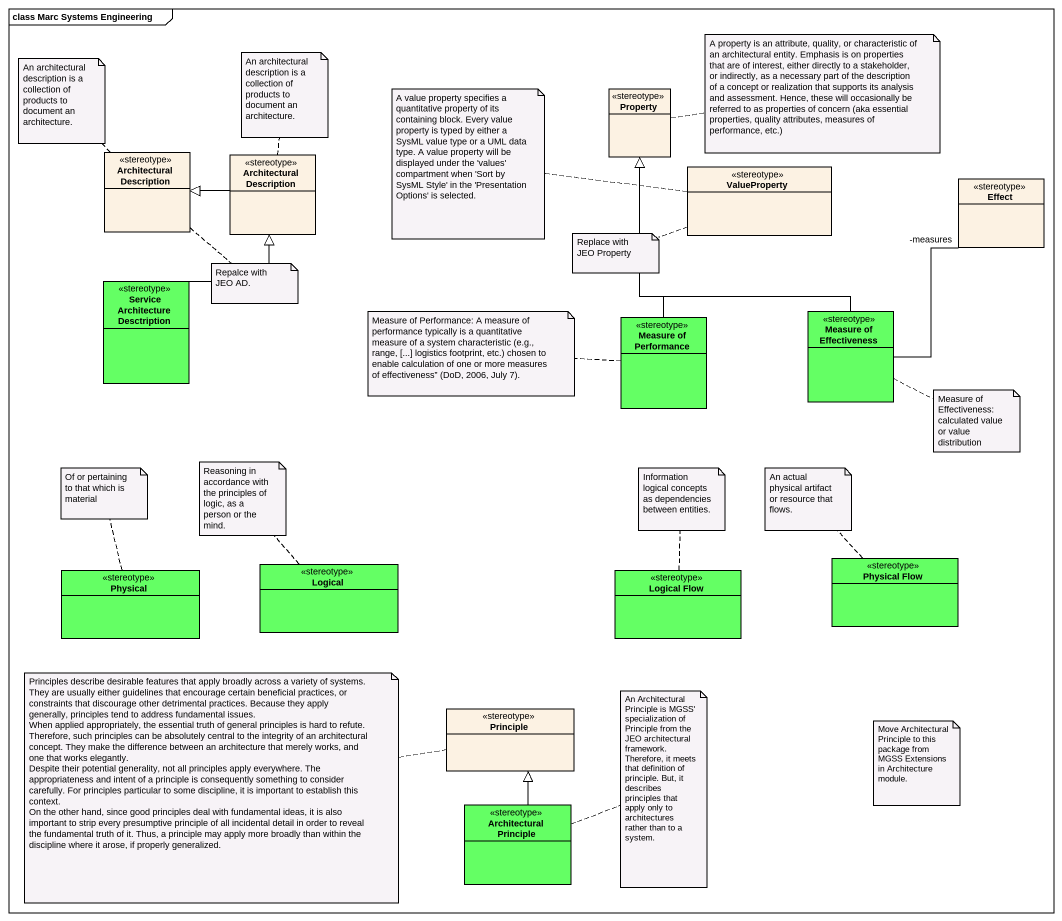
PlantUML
@startuml
mainframe class Marc Systems Engineering
hide circle
hide empty members
class Property <<stereotype>>
class "Architectural Description" as Architectural_Description <<stereotype>>
class "Architectural Description" as Architectural_Description_2 <<stereotype>>
class ValueProperty <<stereotype>>
class Effect <<stereotype>>
class "Service Architecture Desctription" as Service_Architecture <<stereotype>> #64FF64
class "Measure of Performance" as Measure_of_Performance <<stereotype>> #64FF64
class "Measure of Effectiveness" as Measure_of_Effectiveness <<stereotype>> #64FF64
class Physical <<stereotype>> #64FF64
class Logical <<stereotype>> #64FF64
class "Logical Flow" as Logical_Flow <<stereotype>> #64FF64
class "Physical Flow" as Physical_Flow <<stereotype>> #64FF64
class Principle <<stereotype>>
class "Architectural Principle" as Architectural_Principle <<stereotype>> #64FF64
Architectural_Description_2 -left-|> Architectural_Description
Service_Architecture -up-|> Architectural_Description_2
Measure_of_Performance -up-|> Property
Measure_of_Effectiveness -up-|> Property
Measure_of_Effectiveness -up- "-measures" Effect
Architectural_Principle -up-|> Principle
note right of Property : A property is an attribute, quality, or characteristic of an architectural entity. Emphasis is on properties that are of interest, either directly to a stakeholder, or indirectly, as a necessary part of the description of a concept or realization that supports its analysis and assessment. Hence, these will occasionally be referred to as properties of concern (aka essential properties, quality attributes, measures of performance, etc.)
note top of Architectural_Description : An architectural description is a collection of products to document an architecture.
note top of Architectural_Description_2 : An architectural description is a collection of products to document an architecture.
note left of ValueProperty : A value property specifies a quantitative property of its containing block. Every value property is typed by either a SysML value type or a UML data type. A value property will be displayed under the 'values' compartment when 'Sort by SysML Style' in the 'Presentation Options' is selected.
note left of ValueProperty : Replace with JEO Property
note bottom of Architectural_Description : Repalce with JEO AD.
note left of Measure_of_Performance : Measure of Performance: A measure of performance typically is a quantitative measure of a system characteristic (e.g., range, [...] logistics footprint, etc.) chosen to enable calculation of one or more measures of effectiveness” (DoD, 2006, July 7).
note right of Measure_of_Effectiveness : Measure of Effectiveness: calculated value or value distribution
note top of Physical : Of or pertaining to that which is material
note top of Logical : Reasoning in accordance with the principles of logic, as a person or the mind.
note top of Logical_Flow : Information logical concepts as dependencies between entities.
note top of Physical_Flow : An actual physical artifact or resource that flows.
note left of Principle
  Principles describe desirable features that apply broadly across a variety of systems. They are usually either guidelines that encourage certain beneficial practices, or constraints that discourage other detrimental practices. Because they apply generally, principles tend to address fundamental issues.
  When applied appropriately, the essential truth of general principles is hard to refute. Therefore, such principles can be absolutely central to the integrity of an architectural concept. They make the difference between an architecture that merely works, and one that works elegantly.
  Despite their potential generality, not all principles apply everywhere. The appropriateness and intent of a principle is consequently something to consider carefully. For principles particular to some discipline, it is important to establish this context.
  On the other hand, since good principles deal with fundamental ideas, it is also important to strip every presumptive principle of all incidental detail in order to reveal the fundamental truth of it. Thus, a principle may apply more broadly than within the discipline where it arose, if properly generalized.
end note
note right of Architectural_Principle : An Architectural Principle is MGSS' specialization of Principle from the JEO architectural framework. Therefore, it meets that definition of principle. But, it describes principles that apply only to architectures rather than to a system.
note as N15
  Move Architectural Principle to this package from MGSS Extensions in Architecture module.
end note
@enduml
